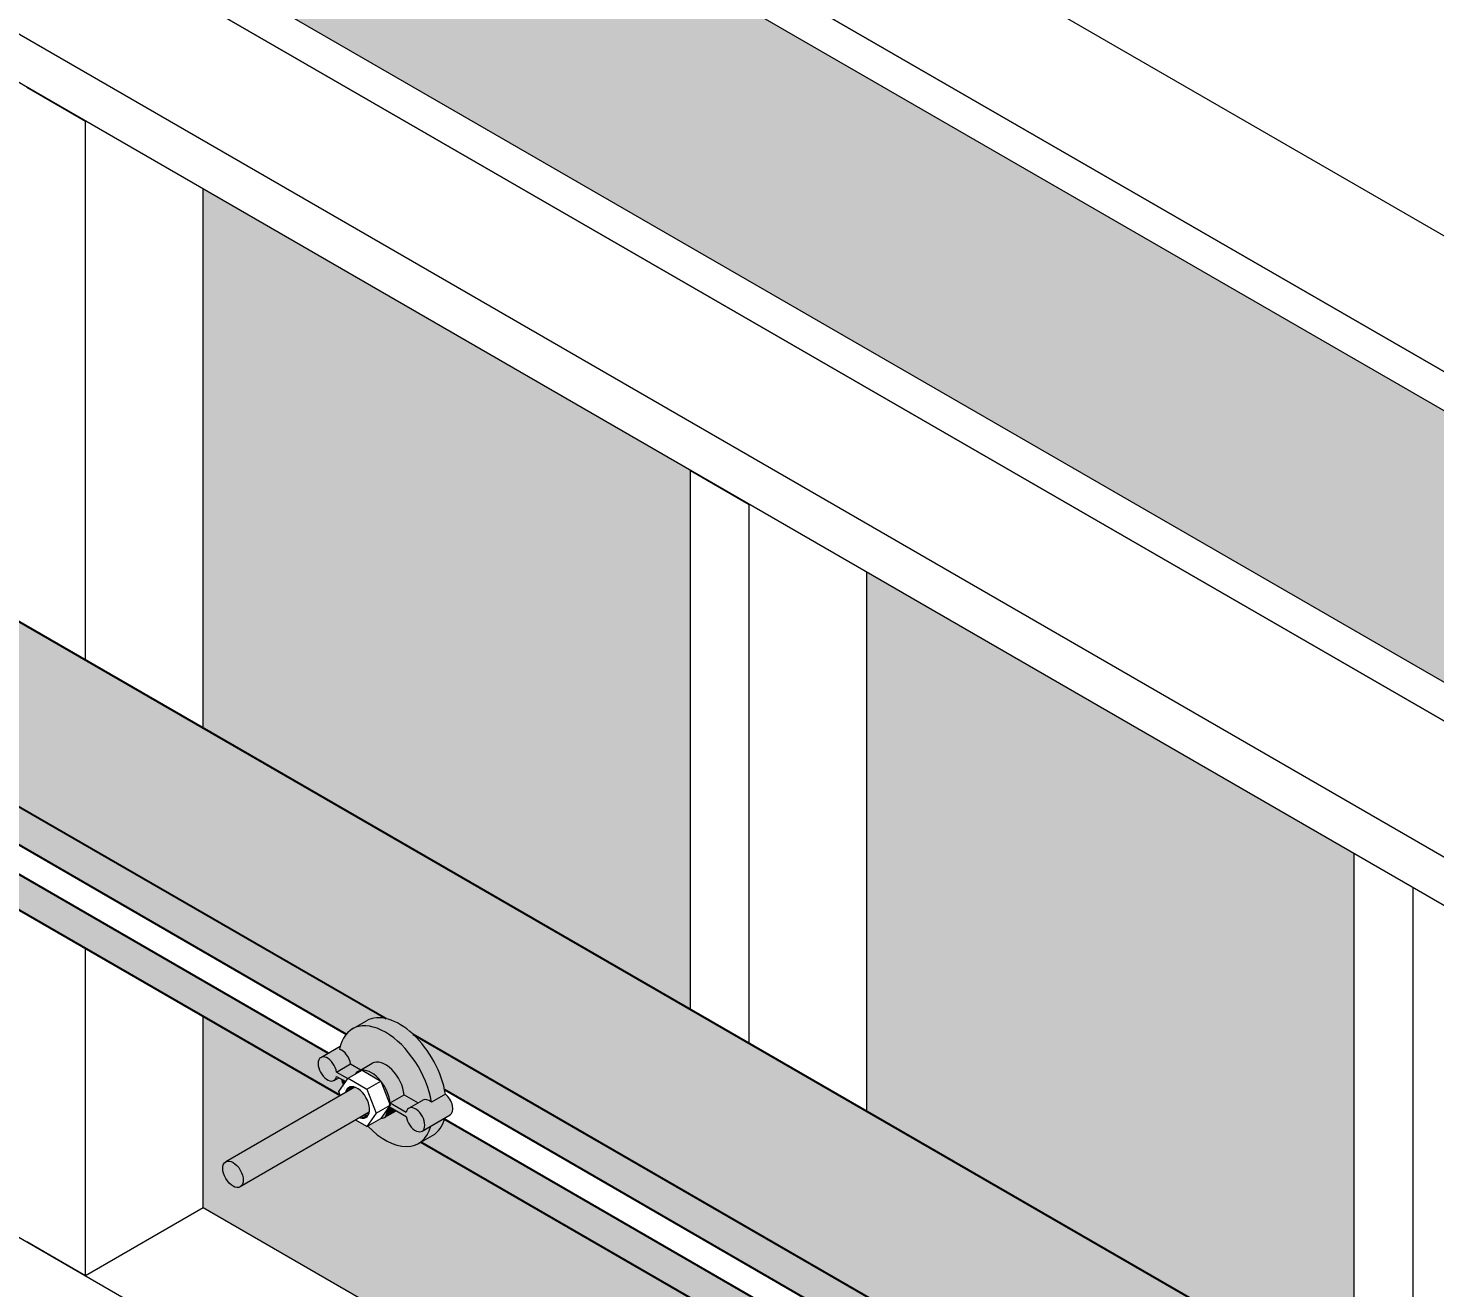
# Model space of a CAD drawing. Extents: x -23436 to 4767, y -4638 to 9755.
# Drawn here: x -16583.8 to -16481.5, y 7926.5 to 8018.1 of the extents above; entities that cross this region are included whole.
import ezdxf

# ---------------------------------------------------------------- set-up
doc = ezdxf.new("R2010")
doc.units = 0
doc.layers.get('0').update_dxf_attribs({"lineweight": 13})
doc.layers.add('Cota', color=4, linetype='Continuous')
doc.layers.add('Perfil Metálico', color=224, linetype='Continuous')
for name, color, linetype, lineweight in [('Demarcação 1', 252, 'Continuous', 9), ('Demarcação 2', 254, 'Continuous', 9), ('Madeira', 100, 'Continuous', 13)]:
    doc.layers.add(name, color=color, linetype=linetype, lineweight=lineweight)
doc.styles.add('COTA330', font='romans.shx', dxfattribs={"width": 0.8})

msp = doc.modelspace()

# ---------------------------------------------------------------- hatches: boundary and pattern name
at = {"layer": 'Demarcação 1'}
h = msp.add_hatch(color=256, dxfattribs=at)
h.paths.add_polyline_path([(-16659.15047542714, 8093.203012086753), (-16681.36753825982, 8093.203012086753), (-16681.36753825982, 8086.272651477437), (-16405.49254140197, 7926.996147779031), (-16405.49254140197, 7871.570892671543), (-16404.74815273725, 7871.141119675227), (-16388.38214164097, 7880.590040587074), (-16388.38214164097, 7936.87484168734)])
h.paths.add_polyline_path([(-16388.38214164097, 7878.157140711539), (-16402.64119963974, 7869.924669737415), (-16399.97007413206, 7868.382494706351), (-16399.97007413206, 7860.856094706291), (-16401.6547729105, 7859.88343341289), (-16388.38214164097, 7852.220476176542)])
h = msp.add_hatch(color=9, dxfattribs=at)
h.set_gradient(color1=(192, 192, 192), one_color=1, tint=1, name='CYLINDER')
edge = h.paths.add_edge_path()
edge.add_line((-16681.36753825982, 8030.847396369743), (-16681.36753825982, 8017.407396369741))
edge.add_line((-16681.36753825982, 8017.407396369712), (-16663.44759982811, 8007.061315092633))
edge.add_ellipse((-16662.61499342902, 8002.771448551368), major_axis=(-2.405775771988733, 4.166925868702711), ratio=0.5773502691896255, start_angle=300.8347082678111, end_angle=329.165291732172, ccw=False)
edge.add_line((-16661.78238702947, 8006.09990403494), (-16557.75980249243, 7946.042436850561))
edge.add_ellipse((-16556.78294096186, 7941.715245582785), major_axis=(-2.405775771988733, 4.166925868702711), ratio=0.5773502691896255, start_angle=298.3144101084296, end_angle=331.6855898879626, ccw=False)
edge.add_line((-16555.80607943072, 7944.914454315045), (-16465.19632113874, 7892.600885973994))
edge.add_ellipse((-16464.21945960841, 7888.273694706366), major_axis=(-2.405775771988733, 4.166925868702711), ratio=0.5773502691896255, start_angle=298.3144101104981, end_angle=331.68558988796246, ccw=False)
edge.add_line((-16463.24259807761, 7891.472903438447), (-16419.5699459455, 7866.258485973969))
edge.add_ellipse((-16418.5930844147, 7861.93129470637), major_axis=(-2.405775771988733, 4.166925868702711), ratio=0.5773502691896255, start_angle=239.31726136607142, end_angle=331.68558988665177, ccw=False)
edge.add_line((-16417.65510367379, 7865.152951272858), (-16411.60945555868, 7861.662494706366))
edge.add_line((-16411.6094555588, 7861.662494706379), (-16399.97007413189, 7868.382494706351))
edge.add_line((-16399.97007413184, 7868.382494706351), (-16681.36753825982, 8030.847396369729))
h = msp.add_hatch(color=9, dxfattribs=at)
h.set_gradient(color1=(192, 192, 192), one_color=1, tint=1, name='CYLINDER')
edge = h.paths.add_edge_path()
edge.add_ellipse((-16662.56413751269, 8002.788047886872), major_axis=(-2.405775771988733, 4.166925868702711), ratio=0.577350269189626, start_angle=240.7412064640886, end_angle=298.3144101108493, ccw=False)
edge.add_line((-16659.28945291436, 8001.96321265581), (-16560.65543294696, 7944.914938069076))
edge.add_ellipse((-16557.80362517908, 7941.125953275168), major_axis=(2.405775771988733, -4.166925868702711), ratio=0.5773502691896255, start_angle=179.9999999993248, end_angle=191.9510254062001, ccw=False)
edge.add_line((-16560.20940095103, 7945.29287914383), (-16559.18871673369, 7945.882171451534))
edge.add_ellipse((-16556.78294096186, 7941.715245582785), major_axis=(-2.405775771988733, 4.166925868702711), ratio=0.5773502691896255, start_angle=331.6855898879626, end_angle=360, ccw=False)
edge.add_line((-16557.75980249243, 7946.042436850559), (-16661.58727598211, 8005.98725661913))
edge = h.paths.add_edge_path()
edge.add_ellipse((-16662.56413751269, 8002.788047886872), major_axis=(-2.405775771988733, 4.166925868702711), ratio=0.577350269189626, start_angle=180, end_angle=208.9739441518216, ccw=False)
edge.add_line((-16660.15836174085, 7998.621122018156), (-16661.01161276832, 7998.128497307696))
edge.add_line((-16661.01161276826, 7998.128497307696), (-16561.0954443095, 7940.441870551918))
edge.add_line((-16561.0954443095, 7940.441870551917), (-16561.09337661227, 7940.443064337403))
edge.add_line((-16561.09337661227, 7940.44306433726), (-16561.20590590398, 7940.733091736778))
edge.add_line((-16561.20590590392, 7940.733091736778), (-16560.87379661969, 7941.205566920848))
edge.add_ellipse((-16557.80362517908, 7941.125953275168), major_axis=(2.405775771988733, -4.166925868702711), ratio=0.5773502691896255, start_angle=244.8768740700716, end_angle=250.5264724854344, ccw=False)
edge.add_line((-16561.0032165119, 7941.637508961734), (-16561.19623419774, 7941.748947774655))
edge.add_line((-16561.19623419768, 7941.748947774655), (-16561.6009162159, 7941.515304502724))
edge.add_ellipse((-16562.02245327805, 7942.383110198261), major_axis=(0.481155154397745, -0.8333851737405393), ratio=0.5773502691896261, start_angle=180.0000000003916, end_angle=359.9999999986215, ccw=False)
edge.add_ellipse((-16562.02245327805, 7942.383110198261), major_axis=(0.481155154397745, -0.8333851737405393), ratio=0.5773502691896261, start_angle=56.53695903280813, end_angle=180.0000000003912)
edge.add_line((-16562.50360843223, 7943.216495371929), (-16561.96975131203, 7943.524717923905))
edge.add_line((-16561.96975131203, 7943.524717923905), (-16659.2940821836, 7999.815490148216))
h = msp.add_hatch(color=9, dxfattribs=at)
h.set_gradient(color1=(192, 192, 192), one_color=1, tint=1, name='CYLINDER')
edge = h.paths.add_edge_path()
edge.add_ellipse((-16556.78294096186, 7941.715245582785), major_axis=(-2.405775771988733, 4.166925868702711), ratio=0.5773502691896255, start_angle=240.6534838258626, end_angle=298.3144101084296, ccw=False)
edge.add_line((-16553.50684702255, 7940.883806097014), (-16468.08751055218, 7891.478684379324))
edge.add_ellipse((-16465.24014382551, 7887.684402398603), major_axis=(2.405775771988733, -4.166925868702711), ratio=0.577350269189626, start_angle=179.9999999993248, end_angle=191.8141387100095, ccw=False)
edge.add_ellipse((-16465.24014382551, 7887.684402398603), major_axis=(2.405775771988733, -4.166925868702711), ratio=0.577350269189626, start_angle=56.29308563726921, end_angle=179.9999999993246)
edge.add_line((-16467.6459195978, 7891.851328267319), (-16466.62523537983, 7892.440620574936))
edge.add_ellipse((-16464.21945960841, 7888.273694706366), major_axis=(-2.405775771988733, 4.166925868702711), ratio=0.577350269189626, start_angle=331.6855898879625, end_angle=360, ccw=False)
edge.add_line((-16465.19632113886, 7892.600885973994), (-16555.80607943072, 7944.914454315045))
edge = h.paths.add_edge_path(flags=17)
edge.add_ellipse((-16556.78294096186, 7941.715245582785), major_axis=(-2.405775771988733, 4.166925868702711), ratio=0.5773502691896255, start_angle=179.9999999999951, end_angle=208.8861037590497, ccw=False)
edge.add_line((-16554.37716518957, 7937.548319714155), (-16555.23041621721, 7937.055695003753))
edge.add_line((-16555.23041621721, 7937.055695003755), (-16468.53196295616, 7887.000319675235))
edge.add_line((-16468.53196295617, 7887.000319675262), (-16468.52989525905, 7887.001513460778))
edge.add_line((-16468.52989525905, 7887.001513460749), (-16468.64242455013, 7887.291540860093))
edge.add_line((-16468.64242455012, 7887.291540860093), (-16468.31031526571, 7887.764016044308))
edge.add_ellipse((-16465.24014382551, 7887.684402398603), major_axis=(2.405775771988733, -4.166925868702711), ratio=0.577350269189626, start_angle=244.8768740700716, end_angle=250.5264724854344, ccw=False)
edge.add_line((-16468.43973515856, 7888.195958085196), (-16468.63275284458, 7888.307396898175))
edge.add_line((-16468.63275284458, 7888.307396898204), (-16469.03743486267, 7888.073753626157))
edge.add_ellipse((-16469.45897192459, 7888.941559321636), major_axis=(0.481155154397745, -0.8333851737405393), ratio=0.5773502691896261, start_angle=180.0000000003916, end_angle=359.9999999986215, ccw=False)
edge.add_ellipse((-16469.45897192459, 7888.941559321636), major_axis=(0.481155154397745, -0.8333851737405393), ratio=0.5773502691896261, start_angle=56.53695903280811, end_angle=180.0000000003916, ccw=False)
edge.add_line((-16469.88221474688, 7889.808380196057), (-16469.39946405529, 7890.087096437648))
edge.add_line((-16469.3994640553, 7890.087096437619), (-16553.51432949338, 7938.737733833765))
at = {"layer": 'Demarcação 2'}
h = msp.add_hatch(color=256, dxfattribs=at)
h.dxf.hatch_style = 1
h.paths.add_polyline_path([(-16571.05735157614, 7967.159780393804), (-16535.62281655739, 7946.701642062062), (-16535.62281655739, 7985.901477113408), (-16571.05735157614, 8006.359615445237)])
h = msp.add_hatch(color=256, dxfattribs=at)
h.dxf.hatch_style = 1
h.paths.add_polyline_path([(-16487.35853610069, 7897.869846748055), (-16522.79307111979, 7918.327985079884), (-16522.79307111979, 7904.421650309449), (-16487.35853610069, 7883.963511977707)])
h.paths.add_polyline_path([(-16522.79307111979, 7939.29438507986), (-16487.35853610069, 7918.836246748206), (-16487.35853610069, 7958.036081799492), (-16522.79307111979, 7978.494220131321)])
h = msp.add_hatch(color=256, dxfattribs=at)
h.dxf.hatch_style = 1
edge = h.paths.add_edge_path()
edge.add_line((-16555.23041621721, 7937.055695003755), (-16555.3978494072, 7936.959027406539))
edge.add_ellipse((-16557.80362517908, 7941.125953275168), major_axis=(2.405775771988733, -4.166925868702711), ratio=0.5773502691896255, start_angle=292.7288384360579, end_angle=359.99999999995185, ccw=False)
edge.add_line((-16559.09305701298, 7938.234864091921), (-16559.16453746919, 7938.193594831491))
edge.add_line((-16559.16453746937, 7938.193594831519), (-16559.97010168093, 7938.658687545987))
edge.add_line((-16559.97010168093, 7938.658687545958), (-16568.43524875536, 7933.771332603657))
edge.add_ellipse((-16568.88789764568, 7934.726445582852), major_axis=(-0.5267382742880573, 0.9123374533580665), ratio=0.5773502691896262, start_angle=3.200284481863491e-11, end_angle=179.9999999999639, ccw=False)
edge.add_ellipse((-16568.88789764568, 7934.726445582852), major_axis=(-0.5267382742880573, 0.9123374533580665), ratio=0.5773502691896262, start_angle=179.9999999999639, end_angle=360.0000000000321, ccw=False)
edge.add_line((-16569.340546536, 7935.681558562104), (-16561.0954443095, 7940.441870551917))
edge.add_line((-16561.0954443095, 7940.441870551917), (-16571.05735157614, 7946.193380393768))
edge.add_line((-16571.05735157614, 7946.193380393741), (-16571.05735157614, 7932.287045623349))
edge.add_line((-16571.05735157614, 7932.287045623392), (-16535.62281655728, 7911.828907291738))
edge.add_line((-16535.62281655739, 7911.828907291738), (-16535.62281655739, 7925.735242062116))
edge.add_line((-16535.62281655739, 7925.735242062086), (-16555.23041621716, 7937.055695003726))
h = msp.add_hatch(color=8, dxfattribs=at)
h.set_gradient(color1=(128, 128, 128), one_color=1, tint=1, name='SPHERICAL')
edge = h.paths.add_edge_path()
edge.add_ellipse((-16557.80362517908, 7941.125953275168), major_axis=(2.405775771988736, -4.166925868702723), ratio=0.5773502691896258, start_angle=56.29308563726573, end_angle=180.0000000000078)
edge.add_ellipse((-16557.80362517908, 7941.125953275168), major_axis=(2.405775771988736, -4.166925868702723), ratio=0.5773502691896258, start_angle=180.0000000000078, end_angle=190.8636130244265)
edge.add_ellipse((-16557.80362517908, 7941.125953275168), major_axis=(2.405775771988736, -4.166925868702723), ratio=0.5773502691896258, start_angle=190.8636130244265, end_angle=210.1537718029654)
edge.add_ellipse((-16557.80362517908, 7941.125953275168), major_axis=(2.405775771988736, -4.166925868702723), ratio=0.5773502691896258, start_angle=210.1537718029654, end_angle=213.7069143627356)
edge.add_ellipse((-16561.00176906071, 7942.972402505937), major_axis=(0.4811551543977463, -0.8333851737405428), ratio=0.5773502691896262, start_angle=56.536959032818515, end_angle=146.7236510024956, ccw=False)
edge.add_line((-16560.33506092159, 7942.744622997719), (-16559.59215456746, 7942.31570581447))
edge.add_line((-16559.5921545677, 7942.31570581447), (-16558.76593548803, 7942.792723622622))
edge.add_ellipse((-16557.80362517908, 7941.125953275168), major_axis=(-0.96231030879549, 1.666770347481079), ratio=0.5773502691896261, start_angle=230.7391704772651, end_angle=359.9999999999937, ccw=False)
edge.add_line((-16556.44953454749, 7940.501313299943), (-16555.4317003777, 7939.913666467981))
edge.add_line((-16555.43170037759, 7939.913666467979), (-16555.08663645216, 7940.112889218199))
edge.add_ellipse((-16554.6054812978, 7939.279504044429), major_axis=(0.4811551543977463, -0.8333851737405428), ratio=0.5773502691896262, start_angle=123.2763489974661, end_angle=179.9999999999622, ccw=False)
h = msp.add_hatch(color=8, dxfattribs=at)
h.set_gradient(color1=(128, 128, 128), one_color=1, tint=1, name='SPHERICAL')
edge = h.paths.add_edge_path()
edge.add_ellipse((-16556.78294096186, 7941.715245582785), major_axis=(-2.405775771988735, 4.166925868702728), ratio=0.5773502691896261, start_angle=240.0280419755354, end_angle=298.3144101118478)
edge.add_ellipse((-16556.78294096186, 7941.715245582785), major_axis=(-2.405775771988735, 4.166925868702728), ratio=0.5773502691896261, start_angle=298.3144101118478, end_angle=331.6855898881549)
edge.add_ellipse((-16556.78294096186, 7941.715245582785), major_axis=(-2.405775771988735, 4.166925868702728), ratio=0.5773502691896261, start_angle=331.6855898881549, end_angle=360)
edge.add_line((-16559.18871673392, 7945.882171451532), (-16560.20940095103, 7945.292879143828))
edge.add_ellipse((-16557.80362517908, 7941.125953275168), major_axis=(2.405775771988735, -4.166925868702728), ratio=0.5773502691896261, start_angle=56.29308563726602, end_angle=180.0000000000092, ccw=False)
edge.add_line((-16554.46721840054, 7939.969010046114), (-16553.44653418291, 7940.558302353731))
edge.add_ellipse((-16556.78294096186, 7941.715245582785), major_axis=(-2.405775771988735, 4.166925868702728), ratio=0.5773502691896261, start_angle=236.2930856372691, end_angle=240.0280419755354)
h = msp.add_hatch(color=8, dxfattribs=at)
h.set_gradient(color1=(128, 128, 128), one_color=1, tint=1, name='SPHERICAL')
edge = h.paths.add_edge_path()
edge.add_ellipse((-16562.02245327805, 7942.383110198261), major_axis=(0.4811551543977463, -0.8333851737405428), ratio=0.5773502691896262, start_angle=56.536959032801, end_angle=179.9999999999983)
edge.add_ellipse((-16562.02245327805, 7942.383110198261), major_axis=(0.4811551543977463, -0.8333851737405428), ratio=0.5773502691896262, start_angle=179.9999999999983, end_angle=359.9999999999844)
edge.add_ellipse((-16562.02245327805, 7942.383110198261), major_axis=(0.4811551543977463, -0.8333851737405428), ratio=0.5773502691896262, start_angle=359.9999999999844, end_angle=393.4630409671918)
edge.add_line((-16561.3557451387, 7941.841041459364), (-16560.6951859039, 7941.459667407191))
edge.add_line((-16560.6951859039, 7941.45966740722), (-16560.53804128842, 7941.683229151949))
edge.add_line((-16560.53804128848, 7941.683229151949), (-16561.3557451387, 7942.155330690115))
h = msp.add_hatch(color=8, dxfattribs=at)
h.set_gradient(color1=(128, 128, 128), one_color=1, tint=1, name='SPHERICAL')
edge = h.paths.add_edge_path()
edge.add_ellipse((-16561.00176906071, 7942.972402505937), major_axis=(0.4811551543977463, -0.8333851737405428), ratio=0.5773502691896262, start_angle=56.53695903281844, end_angle=146.7236510024955)
edge.add_ellipse((-16557.80362517908, 7941.125953275168), major_axis=(2.405775771988735, -4.166925868702728), ratio=0.5773502691896261, start_angle=210.1537718029658, end_angle=213.7069143627355, ccw=False)
edge.add_line((-16561.09232746971, 7944.031298815633), (-16562.50360843234, 7943.216495371929))
edge.add_ellipse((-16562.02245327805, 7942.383110198261), major_axis=(0.4811551543977463, -0.8333851737405428), ratio=0.5773502691896262, start_angle=56.53695903280101, end_angle=179.9999999999984, ccw=False)
edge.add_line((-16561.3557451387, 7942.155330690131), (-16560.33506092159, 7942.744622997894))
h = msp.add_hatch(color=8, dxfattribs=at)
h.set_gradient(color1=(128, 128, 128), one_color=1, tint=1, name='SPHERICAL')
edge = h.paths.add_edge_path()
edge.add_ellipse((-16558.82430939677, 7940.536660967406), major_axis=(0.96231030879549, -1.666770347481079), ratio=0.5773502691896261, start_angle=179.9999999999855, end_angle=194.9999999998886, ccw=False)
edge.add_line((-16559.78661970559, 7942.203431314916), (-16559.59215456757, 7942.315705814468))
edge.add_line((-16559.5921545677, 7942.31570581447), (-16560.3350609216, 7942.744622997719))
edge.add_line((-16560.33506092159, 7942.744622997719), (-16561.3557451387, 7942.155330690102))
edge.add_line((-16561.3557451387, 7942.155330690131), (-16560.53804128848, 7941.683229151966))
edge.add_line((-16560.53804128848, 7941.683229151949), (-16560.52544975936, 7941.701142488204))
edge.add_line((-16560.52544975931, 7941.701142488204), (-16560.002894012, 7942.002840189318))
h = msp.add_hatch(color=8, dxfattribs=at)
h.set_gradient(color1=(128, 128, 128), one_color=1, tint=1, name='SPHERICAL')
edge = h.paths.add_edge_path()
edge.add_ellipse((-16557.80362517908, 7941.125953275168), major_axis=(-0.96231030879549, 1.666770347481079), ratio=0.5773502691896261, start_angle=230.739170477265, end_angle=359.9999999999937)
edge.add_line((-16558.76593548802, 7942.792723622651), (-16559.78661970565, 7942.203431314918))
edge.add_ellipse((-16558.82430939677, 7940.536660967406), major_axis=(0.96231030879549, -1.666770347481079), ratio=0.5773502691896261, start_angle=165.0000000000357, end_angle=179.9999999999855, ccw=False)
edge.add_ellipse((-16558.82430939677, 7940.536660967406), major_axis=(0.96231030879549, -1.666770347481079), ratio=0.5773502691896261, start_angle=104.99999999998141, end_angle=165.0000000000357, ccw=False)
edge.add_ellipse((-16558.82430939677, 7940.536660967406), major_axis=(0.96231030879549, -1.666770347481079), ratio=0.5773502691896261, start_angle=50.73917047726138, end_angle=104.99999999998141, ccw=False)
edge.add_line((-16557.47021876495, 7939.912020992324), (-16556.44953454749, 7940.501313299956))
h = msp.add_hatch(color=8, dxfattribs=at)
h.set_gradient(color1=(128, 128, 128), one_color=1, tint=1, name='SPHERICAL')
edge = h.paths.add_edge_path(flags=17)
edge.add_ellipse((-16558.82430939677, 7940.536660967406), major_axis=(0.96231030879549, -1.666770347481079), ratio=0.5773502691896261, start_angle=104.9999999999814, end_angle=165.0000000000352)
edge.add_line((-16559.50476554115, 7942.290434795852), (-16558.14385325139, 7941.504711718922))
h = msp.add_hatch(color=8, dxfattribs=at)
h.set_gradient(color1=(128, 128, 128), one_color=1, tint=1, name='SPHERICAL')
edge = h.paths.add_edge_path()
edge.add_ellipse((-16559.84499361399, 7939.94736865973), major_axis=(-0.6255017007170701, 1.083400725862705), ratio=0.5773502691896262, start_angle=212.6368975034518, end_angle=327.3631024963071)
edge.add_line((-16560.03439056568, 7941.054470216633), (-16569.41463591971, 7935.638783036335))
edge.add_ellipse((-16568.88789764568, 7934.726445582852), major_axis=(-0.5267382742880589, 0.9123374533580654), ratio=0.5773502691896262, start_angle=180.0000000000008, end_angle=360.0000000000008, ccw=False)
edge.add_line((-16568.36115937119, 7933.814108129427), (-16558.98091401716, 7939.229795309871))
h = msp.add_hatch(color=8, dxfattribs=at)
h.set_gradient(color1=(128, 128, 128), one_color=1, tint=1, name='SPHERICAL')
edge = h.paths.add_edge_path()
edge.add_ellipse((-16557.80362517908, 7941.125953275168), major_axis=(2.405775771988735, -4.166925868702728), ratio=0.5773502691896261, start_angle=244.8768740700737, end_angle=250.5264724854294)
edge.add_line((-16560.87379661934, 7941.205566920848), (-16560.69518590373, 7941.459667407236))
edge.add_line((-16560.6951859039, 7941.45966740722), (-16561.0032165119, 7941.637508961732))
h = msp.add_hatch(color=8, dxfattribs=at)
h.set_gradient(color1=(128, 128, 128), one_color=1, tint=1, name='SPHERICAL')
edge = h.paths.add_edge_path()
edge.add_ellipse((-16555.62616551514, 7938.690211736697), major_axis=(0.4811551543977463, -0.8333851737405428), ratio=0.5773502691896262, start_angle=360.0000000000088, end_angle=539.9999999999844)
edge.add_ellipse((-16555.62616551514, 7938.690211736697), major_axis=(0.4811551543977463, -0.8333851737405428), ratio=0.5773502691896262, start_angle=539.9999999999844, end_angle=573.4630409671951)
edge.add_line((-16556.29287365426, 7939.232280475622), (-16557.47021876483, 7939.912020992324))
edge.add_ellipse((-16558.82430939677, 7940.536660967406), major_axis=(0.96231030879549, -1.666770347481079), ratio=0.5773502691896261, start_angle=50.73917047726147, end_angle=104.9999999999814)
edge.add_line((-16558.14385325157, 7941.504711718891), (-16557.46339710677, 7939.750937890534))
edge.add_line((-16557.46339710683, 7939.750937890565), (-16558.14385325163, 7938.782887139123))
edge.add_ellipse((-16558.82430939677, 7940.536660967406), major_axis=(0.96231030879549, -1.666770347481079), ratio=0.5773502691896261, start_angle=345.0000000000186, end_angle=359.9999999999965)
edge.add_ellipse((-16558.82430939677, 7940.536660967406), major_axis=(0.96231030879549, -1.666770347481079), ratio=0.5773502691896261, start_angle=359.9999999999965, end_angle=399.2608295227279)
edge.add_line((-16557.47021876495, 7939.5977317615), (-16556.29287365438, 7938.917991244783))
edge.add_ellipse((-16555.62616551514, 7938.690211736697), major_axis=(0.4811551543977463, -0.8333851737405428), ratio=0.5773502691896262, start_angle=236.5369590328147, end_angle=360.0000000000088)
h = msp.add_hatch(color=8, dxfattribs=at)
h.set_gradient(color1=(128, 128, 128), one_color=1, tint=1, name='SPHERICAL')
edge = h.paths.add_edge_path()
edge.add_line((-16555.43170037759, 7939.913666467979), (-16556.44953454738, 7940.501313299941))
edge.add_line((-16556.44953454749, 7940.501313299943), (-16557.47021876506, 7939.912020992311))
edge.add_line((-16557.47021876495, 7939.912020992324), (-16556.29287365438, 7939.232280475695))
edge.add_ellipse((-16555.62616551514, 7938.690211736697), major_axis=(0.4811551543977463, -0.8333851737405428), ratio=0.5773502691896262, start_angle=539.9999999999843, end_angle=573.4630409671953, ccw=False)
edge.add_line((-16556.10732066978, 7939.52359691054), (-16555.43170037759, 7939.913666467995))
h = msp.add_hatch(color=8, dxfattribs=at)
h.set_gradient(color1=(128, 128, 128), one_color=1, tint=1, name='SPHERICAL')
edge = h.paths.add_edge_path()
edge.add_ellipse((-16553.58479708058, 7939.868796352135), major_axis=(-0.4811551543977463, 0.8333851737405428), ratio=0.5773502691896262, start_angle=180.0000000000127, end_angle=303.2763489974697)
edge.add_line((-16553.44653418297, 7940.558302353729), (-16554.4672184006, 7939.969010046112))
edge.add_ellipse((-16554.6054812978, 7939.279504044429), major_axis=(0.4811551543977463, -0.8333851737405428), ratio=0.5773502691896262, start_angle=123.276348997466, end_angle=179.9999999999621)
edge.add_line((-16555.08663645222, 7940.112889218215), (-16556.10732066984, 7939.52359691054))
edge.add_ellipse((-16555.62616551514, 7938.690211736697), major_axis=(0.4811551543977463, -0.8333851737405428), ratio=0.5773502691896262, start_angle=360.00000000000887, end_angle=539.9999999999843, ccw=False)
edge.add_line((-16555.14501036096, 7937.856826563029), (-16553.10364192588, 7939.035411178409))
h = msp.add_hatch(color=8, dxfattribs=at)
h.set_gradient(color1=(128, 128, 128), one_color=1, tint=1, name='SPHERICAL')
edge = h.paths.add_edge_path()
edge.add_ellipse((-16555.62616551514, 7938.690211736697), major_axis=(0.4811551543977463, -0.8333851737405428), ratio=0.5773502691896262, start_angle=236.536959032815, end_angle=360.00000000000887, ccw=False)
edge.add_line((-16556.29287365426, 7938.9179912448), (-16557.03578000787, 7939.346908428166))
edge.add_line((-16557.03578000793, 7939.346908428137), (-16557.86199908783, 7938.869890620042))
edge.add_ellipse((-16558.82430939677, 7940.536660967406), major_axis=(0.96231030879549, -1.666770347481079), ratio=0.5773502691896261, start_angle=345.00000000001864, end_angle=359.9999999999969, ccw=False)
edge.add_line((-16558.14385325157, 7938.782887139079), (-16559.09305701298, 7938.234864091921))
edge.add_ellipse((-16557.80362517908, 7941.125953275168), major_axis=(2.405775771988735, -4.166925868702728), ratio=0.5773502691896261, start_angle=292.7288384360552, end_angle=360.0000000000081)
edge.add_ellipse((-16557.80362517908, 7941.125953275168), major_axis=(2.405775771988735, -4.166925868702728), ratio=0.5773502691896261, start_angle=360.0000000000081, end_angle=390.1537718029654)
edge.add_line((-16554.51492288858, 7938.220607734705), (-16555.14501036096, 7937.856826562986))
h = msp.add_hatch(color=8, dxfattribs=at)
h.set_gradient(color1=(128, 128, 128), one_color=1, tint=1, name='SPHERICAL')
edge = h.paths.add_edge_path()
edge.add_line((-16557.03578000793, 7939.346908428137), (-16557.470218765, 7939.597731761502))
edge.add_ellipse((-16558.82430939677, 7940.536660967406), major_axis=(0.96231030879549, -1.666770347481079), ratio=0.5773502691896261, start_angle=359.9999999999969, end_angle=399.2608295227278, ccw=False)
edge.add_line((-16557.86199908771, 7938.86989062007), (-16557.03578000781, 7939.346908428164))
h = msp.add_hatch(color=8, dxfattribs=at)
h.set_gradient(color1=(128, 128, 128), one_color=1, tint=1, name='SPHERICAL')
edge = h.paths.add_edge_path()
edge.add_ellipse((-16556.78294096186, 7941.715245582785), major_axis=(-2.405775771988735, 4.166925868702728), ratio=0.5773502691896261, start_angle=180.0000000000024, end_angle=208.2575950046177)
edge.add_ellipse((-16556.78294096186, 7941.715245582785), major_axis=(-2.405775771988735, 4.166925868702728), ratio=0.5773502691896261, start_angle=208.2575950046177, end_angle=210.1537718029698)
edge.add_line((-16553.49423867124, 7938.809900042437), (-16554.51492288858, 7938.220607734733))
edge.add_ellipse((-16557.80362517908, 7941.125953275168), major_axis=(2.405775771988735, -4.166925868702728), ratio=0.5773502691896261, start_angle=360.00000000000813, end_angle=390.1537718029654, ccw=False)
edge.add_line((-16555.24257822496, 7937.062716742086), (-16555.2304162171, 7937.055695003652))
edge.add_line((-16555.23041621721, 7937.055695003668), (-16554.37716518957, 7937.548319714157))
h = msp.add_hatch(color=8, dxfattribs=at)
h.set_gradient(color1=(128, 128, 128), one_color=1, tint=1, name='SPHERICAL')
edge = h.paths.add_edge_path()
edge.add_ellipse((-16568.88789764568, 7934.726445582852), major_axis=(-0.5267382742880589, 0.9123374533580654), ratio=0.5773502691896262, start_angle=180.0000000000007, end_angle=360.0000000000007)
edge.add_ellipse((-16568.88789764568, 7934.726445582852), major_axis=(-0.5267382742880589, 0.9123374533580654), ratio=0.5773502691896262, start_angle=8.194332370608355e-13, end_angle=180.0000000000007)

# ---------------------------------------------------------------- linework, layer by layer
at = {"extrusion": (-9.999999999999996e-17, 0.8164965809277259, 0.577350269189626)}
for p, q in [((-16659.15047542714, 8093.203012086758), (-16388.38214164097, 7936.874841687344)), ((-16654.26295335577, 8093.203012086758), (-16404.26658837332, 7948.867543467861)), ((-16405.49254140197, 7926.996147779035), (-16681.36753825982, 8086.27265147744)), ((-16426.26451020639, 7936.167037375957), (-16681.36753825982, 8083.450839293728)), ((-16385.93838060541, 7938.285747779113), (-16601.60029201289, 8062.798210384281)), ((-16623.59821384573, 8050.09770429229), (-16407.93630243777, 7925.585241687178))]:
    msp.add_line(p, q, dxfattribs=at)
at = {"extrusion": (-1e-16, 0.816496580927726, 0.5773502691896261)}
for p, q in [((-16560.20940095103, 7945.292879143833), (-16559.1887167337, 7945.882171451536)), ((-16562.50360843234, 7943.216495371933), (-16561.09232746971, 7944.031298815637)), ((-16561.3557451387, 7942.155330690135), (-16560.33506092159, 7942.744622997723)), ((-16561.3557451387, 7942.155330690135), (-16560.53804128848, 7941.683229151953)), ((-16560.52544975931, 7941.701142488208), (-16559.50476554115, 7942.290434795856)), ((-16560.33506092159, 7942.744622997723), (-16559.5921545677, 7942.315705814473)), ((-16559.78661970559, 7942.20343131492), (-16558.76593548802, 7942.792723622655)), ((-16559.50476554115, 7942.290434795856), (-16558.14385325157, 7941.504711718895)), ((-16560.03439056568, 7941.054470216637), (-16569.41463591983, 7935.638783036165)), ((-16561.54129812352, 7941.54972502451), (-16561.19623419768, 7941.748947774715)), ((-16561.3557451387, 7941.841041459367), (-16560.6951859039, 7941.459667407224)), ((-16561.20590590392, 7940.733091736782), (-16560.52544975931, 7941.701142488208)), ((-16560.52544975931, 7941.701142488208), (-16559.16453746937, 7940.91541941122)), ((-16559.16453746937, 7940.91541941122), (-16558.14385325157, 7941.504711718895)), ((-16558.14385325157, 7941.504711718895), (-16557.46339710683, 7939.750937890569)), ((-16561.09337661227, 7940.443064337407), (-16561.20590590392, 7940.733091736782)), ((-16559.16453746937, 7940.91541941122), (-16558.48408132405, 7939.161645582921)), ((-16557.47021876495, 7939.912020992328), (-16556.44953454749, 7940.501313299947)), ((-16556.44953454749, 7940.501313299947), (-16555.43170037759, 7939.913666467983)), ((-16556.10732066978, 7939.523596910543), (-16555.08663645222, 7940.112889218219)), ((-16553.44653418297, 7940.558302353733), (-16554.46721840054, 7939.969010046118)), ((-16558.98091401716, 7939.229795309875), (-16568.36115937154, 7933.814108129431)), ((-16558.48408132405, 7939.161645582921), (-16559.16453746937, 7938.193594831522)), ((-16558.48408132405, 7939.161645582921), (-16557.46339710683, 7939.750937890569)), ((-16557.46339710683, 7939.750937890569), (-16558.14385325157, 7938.782887139083)), ((-16557.86199908771, 7938.869890620073), (-16557.03578000793, 7939.346908428141)), ((-16557.47021876495, 7939.912020992328), (-16556.29287365426, 7939.232280475626)), ((-16557.47021876495, 7939.597731761503), (-16556.29287365426, 7938.917991244803)), ((-16555.14501036096, 7937.856826563033), (-16553.10364192595, 7939.03541117844)), ((-16559.16453746937, 7938.193594831522), (-16559.97010168093, 7938.658687545962)), ((-16559.16453746937, 7938.193594831522), (-16558.14385325157, 7938.782887139083)), ((-16555.39784940714, 7936.959027406543), (-16554.37716518957, 7937.548319714158))]:
    msp.add_line(p, q, dxfattribs=at)
for centre, major_axis, ratio, start_param, end_param in [((-16556.78294096186, 7941.715245582789), (-2.405775771988726, 4.166925868702706), 0.5773502691896261, 4.124092344067133, 6.283185307179584), ((-16557.80362517908, 7941.125953275172), (2.405775771988726, -4.166925868702706), 0.5773502691896261, 0.9824996904774788, 3.729889289907233), ((-16562.02245327805, 7942.383110198265), (0.4811551543977451, -0.8333851737405383), 0.5773502691896263, 0.9867560841876508, 6.867225549786706), ((-16561.00176906071, 7942.97240250594), (0.4811551543977451, -0.8333851737405383), 0.5773502691896263, 0.9867560841872836, 2.560810800540929), ((-16558.82430939677, 7940.536660967409), (0.9623103087954881, -1.666770347481076), 0.5773502691896264, 2.879793265791258, 3.403392041386647), ((-16558.82430939677, 7940.536660967409), (0.9623103087954881, -1.666770347481076), 0.5773502691896264, 1.83259571459385, 2.879793265791258), ((-16557.80362517908, 7941.125953275172), (-0.9623103087954881, 1.666770347481076), 0.5773502691896264, 4.027158238148738, 6.283185307179254), ((-16557.80362517908, 7941.125953275172), (2.405775771988726, -4.166925868702706), 0.5773502691896261, 4.273907714514277, 4.372511808277806), ((-16559.84499361399, 7939.947368659734), (-0.6255017007170682, 1.083400725862703), 0.5773502691896263, 2.571971334519173, 6.852806626254329), ((-16559.74292519244, 7940.006297890577), (-0.6255017007170682, 1.083400725862703), 0.5773502691896263, 0.081680036833431, 0.569621319075365), ((-16559.60683396317, 7940.084870198232), (-0.6255017007170682, 1.083400725862703), 0.5773502691896263, 0.1915440191787156, 0.5696213190748458), ((-16559.47074273436, 7940.163442505916), (-0.6255017007170682, 1.083400725862703), 0.5773502691896263, 0.3038128047377292, 0.5696213190747434), ((-16559.33465150532, 7940.242014813688), (-0.6255017007170682, 1.083400725862703), 0.5773502691896263, 0.420203458051117, 0.5696213190750286), ((-16559.1985602764, 7940.320587121372), (-0.6255017007170682, 1.083400725862703), 0.5773502691896263, 0.5430292918181125, 0.5696213190749772), ((-16558.82430939677, 7940.536660967409), (0.9623103087954881, -1.666770347481076), 0.5773502691896264, 0.8855655845589151, 1.83259571459385), ((-16554.6054812978, 7939.279504044433), (0.4811551543977451, -0.8333851737405383), 0.5773502691896263, 2.151578179844128, 3.141592653589573), ((-16553.58479708058, 7939.868796352137), (-0.4811551543977451, 0.8333851737405383), 0.5773502691896263, 3.141592653589792, 5.293170833433312), ((-16559.47074273436, 7940.163442505916), (-0.6255017007170682, 1.083400725862703), 0.5773502691896263, 2.571971334519173, 2.837779848851944), ((-16559.33465150532, 7940.242014813688), (-0.6255017007170682, 1.083400725862703), 0.5773502691896263, 2.571971334518892, 2.721389195538365), ((-16559.1985602764, 7940.320587121372), (-0.6255017007170682, 1.083400725862703), 0.5773502691896263, 2.571971334518659, 2.598563361771792), ((-16558.82430939677, 7940.536660967409), (0.9623103087954881, -1.666770347481076), 0.5773502691896264, 6.021385919380762, 6.968416049415536), ((-16555.62616551514, 7938.690211736699), (0.4811551543977451, -0.8333851737405383), 0.5773502691896263, 4.128348737777015, 10.00881820337668), ((-16559.74292519244, 7940.006297890577), (-0.6255017007170682, 1.083400725862703), 0.5773502691896263, 2.571971334518373, 3.059912616756023), ((-16559.60683396317, 7940.084870198232), (-0.6255017007170682, 1.083400725862703), 0.5773502691896263, 2.57197133451824, 2.950048634410947), ((-16557.80362517908, 7941.125953275172), (2.405775771988726, -4.166925868702706), 0.5773502691896261, 5.109082046247737, 6.809467907036376), ((-16556.78294096186, 7941.715245582789), (-2.405775771988726, 4.166925868702706), 0.5773502691896261, 3.141592653589705, 3.667875253446506)]:
    msp.add_ellipse(centre, major_axis=major_axis, ratio=ratio, start_param=start_param, end_param=end_param)
msp.add_ellipse((-16568.88789764568, 7934.726445582855), major_axis=(-0.5267382742880569, 0.9123374533580659), ratio=0.577350269189626)
at = {"layer": 'Madeira', "extrusion": (-9.999999999999996e-17, 0.8164965809277259, 0.577350269189626)}
for p, q in [((-16395.71342474802, 7953.805714789298), (-16637.15662610541, 8093.203012086758)), ((-16681.36753825982, 8073.574496650734), (-16434.81767383157, 7931.228866054575)), ((-16434.81767383157, 7927.701600824907), (-16681.36753825982, 8070.047231421066)), ((-16583.88709701444, 8013.766872427383), (-16579.61051520168, 8011.297786766678)), ((-16579.61051520168, 7972.09795171513), (-16579.61051520168, 8011.297786766678)), ((-16571.05735157614, 7967.159780393808), (-16571.05735157614, 8006.359615445241)), ((-16535.62281655739, 7985.901477113412), (-16531.34623474474, 7983.432391452678)), ((-16535.62281655739, 7946.701642062066), (-16535.62281655739, 7985.901477113412)), ((-16531.34623474474, 7944.232556401361), (-16531.34623474474, 7983.432391452678)), ((-16522.79307111979, 7939.294385079864), (-16522.79307111979, 7978.494220131324)), ((-16487.35853610069, 7958.036081799495), (-16483.08195428827, 7955.56699613879)), ((-16487.35853610069, 7918.836246748209), (-16487.35853610069, 7958.036081799495)), ((-16483.08195428827, 7916.367161087444), (-16483.08195428827, 7955.56699613879)), ((-16579.61051520168, 7927.348874301955), (-16579.61051520168, 7951.131551715242)), ((-16571.05735157614, 7932.287045623396), (-16571.05735157614, 7946.193380393745)), ((-16606.7973567246, 7943.045204573822), (-16564.51687547935, 7918.634557345113)), ((-16571.05735157614, 7932.287045623396), (-16579.61051520168, 7927.348874301955)), ((-16535.62281655739, 7911.828907291741), (-16571.05735157614, 7932.287045623396)), ((-16579.61051520168, 7927.348874301955), (-16583.88709701444, 7929.817959962631))]:
    msp.add_line(p, q, dxfattribs=at)
at = {"layer": 'Perfil Metálico', "extrusion": (-1e-16, 0.816496580927726, 0.5773502691896261)}
for p, q in [((-16399.97007413184, 7868.382494706355), (-16681.36753825982, 8030.847396369747)), ((-16681.36753825982, 8017.407396369716), (-16557.75980249243, 7946.042436850563)), ((-16681.36753825982, 8014.732809551222), (-16560.65543294696, 7944.914938069081)), ((-16561.96975131203, 7943.524717923909), (-16681.36753825982, 8012.582409551238)), ((-16561.0954443095, 7940.44187055192), (-16681.36753825982, 8009.880996369744)), ((-16555.80607943072, 7944.914454314874), (-16465.19632113886, 7892.600885973998)), ((-16553.50684702255, 7940.883806097017), (-16468.08751055212, 7891.478684379328)), ((-16469.3994640553, 7890.087096437623), (-16553.56673496668, 7938.768044286744)), ((-16468.53196295617, 7887.000319675266), (-16555.23041621721, 7937.055695003759))]:
    msp.add_line(p, q, dxfattribs=at)

# ---------------------------------------------------------------- texts
at = {"layer": 'Cota', "color": 2, "style": 'COTA330', "oblique": 329.9999999999999}
msp.add_text('PAINÉIS ESTRUTURADOS', height=11.52, rotation=329.999999999937, dxfattribs=at).set_placement((-16538.43245626739, 8075.367195977553))

doc.saveas('drawing.dxf')
